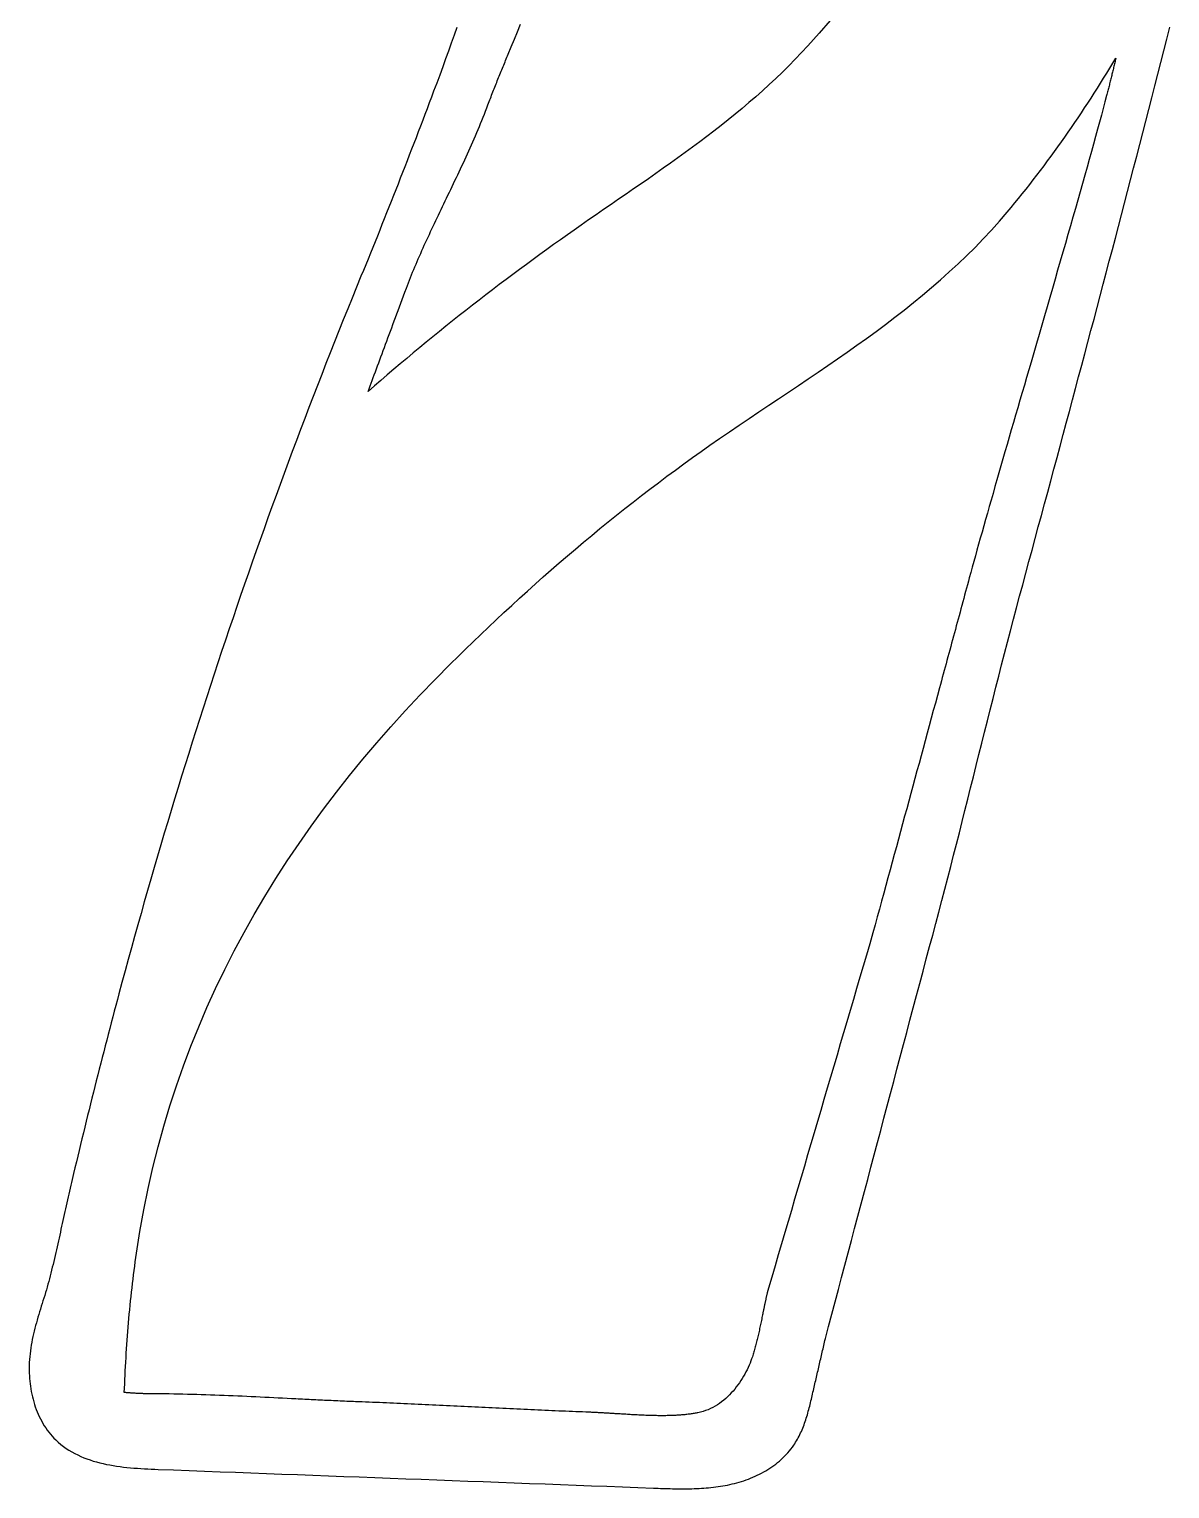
# Model space of a CAD drawing. Header units: millimetres. Extents: x 159 to 285, y -152 to -65.
# Drawn here: x 159.49 to 193.22, y -151.85 to -108.7 of the extents above; entities that cross this region are included whole.
import ezdxf

# ---------------------------------------------------------------- set-up
doc = ezdxf.new("R2010")
doc.units = ezdxf.units.MM

msp = doc.modelspace()

# ---------------------------------------------------------------- linework, layer by layer
for points in [[(172.136054, -108.649262), (172.057314, -108.881164), (171.976288, -109.113828), (171.893484, -109.347508), (171.808902, -109.582204), (171.722542, -109.818424), (171.634658, -110.056168), (171.545504, -110.29569), (171.45508, -110.537244), (171.390564, -110.709202), (171.325794, -110.880906), (171.26077, -111.05261), (171.195746, -111.224314), (171.130468, -111.396018), (171.064936, -111.567468), (170.999404, -111.738918), (170.933618, -111.910368), (170.867578, -112.081818), (170.801538, -112.253268), (170.735244, -112.424464), (170.668696, -112.59566), (170.602148, -112.766856), (170.535346, -112.938052), (170.468544, -113.108994), (170.401488, -113.279936), (170.334178, -113.450878), (170.266868, -113.62182), (170.199304, -113.792508), (170.131486, -113.963196), (170.063668, -114.133884), (169.995596, -114.304572), (169.92727, -114.475006), (169.858944, -114.64544), (169.790364, -114.815874), (169.721784, -114.986308), (169.65295, -115.156488), (169.583862, -115.326668), (169.514774, -115.496848), (169.445432, -115.666774), (169.375836, -115.8367), (169.30624, -116.006626), (169.174414, -116.328444), (169.04335, -116.650516), (168.912794, -116.972842), (168.783, -117.295422), (168.653714, -117.618256), (168.52519, -117.941344), (168.397174, -118.264686), (168.26992, -118.588282), (168.143174, -118.912132), (168.01719, -119.236236), (167.891714, -119.560594), (167.767, -119.885206), (167.643048, -120.210072), (167.519604, -120.535192), (167.396922, -120.860566), (167.274748, -121.186194), (167.153336, -121.512076), (167.032432, -121.838212), (166.91229, -122.164602), (166.79291, -122.491246), (166.674038, -122.818144), (166.555928, -123.145296), (166.438326, -123.472448), (166.321486, -123.799854), (166.205154, -124.127514), (166.089584, -124.455428), (165.974776, -124.783596), (165.860476, -125.112018), (165.746938, -125.440694), (165.633908, -125.769624), (165.52164, -126.098808), (165.410134, -126.428246), (165.297612, -126.762256), (165.185852, -127.09652), (165.074854, -127.431038), (164.964364, -127.76581), (164.854636, -128.100582), (164.74567, -128.435608), (164.637212, -128.770888), (164.529516, -129.106422), (164.422582, -129.44221), (164.316156, -129.778252), (164.210492, -130.114548), (164.10559, -130.450844), (164.001196, -130.787394), (163.897564, -131.124198), (163.794694, -131.461256), (163.692332, -131.798568), (163.590732, -132.13588), (163.489894, -132.473446), (163.389564, -132.811266), (163.289996, -133.14934), (163.19119, -133.487668), (163.092892, -133.825996), (162.995356, -134.164578), (162.898328, -134.503414), (162.802062, -134.842504), (162.706558, -135.181594), (162.611562, -135.520938), (162.517328, -135.860536), (162.423856, -136.200388), (162.330892, -136.54024), (162.23869, -136.880346), (162.14725, -137.220706), (162.10153, -137.391394), (162.056064, -137.562082), (162.010598, -137.733024), (161.965386, -137.903966), (161.920428, -138.074908), (161.87547, -138.24585), (161.830766, -138.416792), (161.786316, -138.587988), (161.741866, -138.759184), (161.69767, -138.93038), (161.653728, -139.101576), (161.609786, -139.272772), (161.566098, -139.443968), (161.522664, -139.615164), (161.47923, -139.786614), (161.43605, -139.958064), (161.393124, -140.129514), (161.350198, -140.300964), (161.307526, -140.472414), (161.265108, -140.644118), (161.22269, -140.815822), (161.180526, -140.987526), (161.138362, -141.15923), (161.096452, -141.330934), (161.054796, -141.502638), (161.01314, -141.674342), (160.971738, -141.8463), (160.93059, -142.018258), (160.889442, -142.190216), (160.848548, -142.362174), (160.807908, -142.534132), (160.767268, -142.70609), (160.746948, -142.79245), (160.726882, -142.87881), (160.706816, -142.965424), (160.687004, -143.052038), (160.667192, -143.138652), (160.647634, -143.225266), (160.628076, -143.31188), (160.608518, -143.398494), (160.589214, -143.485108), (160.56991, -143.571722), (160.550606, -143.658336), (160.531302, -143.74495), (160.511998, -143.831564), (160.492694, -143.918178), (160.47339, -144.004792), (160.454086, -144.091406), (160.434782, -144.17802), (160.415478, -144.264634), (160.396174, -144.351248), (160.37687, -144.437862), (160.357566, -144.524476), (160.338008, -144.61109), (160.31845, -144.697704), (160.298892, -144.784318), (160.27908, -144.870932), (160.259268, -144.957546), (160.239202, -145.04416), (160.219136, -145.13052), (160.198816, -145.21688), (160.178242, -145.30324), (160.157668, -145.3896), (160.13684, -145.47596), (160.116266, -145.559018), (160.094676, -145.641822), (160.072324, -145.724372), (160.04921, -145.806414), (160.025588, -145.888202), (160.001458, -145.969736), (159.977074, -146.05127), (159.952182, -146.13255), (159.927036, -146.21383), (159.90189, -146.294856), (159.876744, -146.375882), (159.851598, -146.456908), (159.826452, -146.537934), (159.80156, -146.61896), (159.777176, -146.699986), (159.753046, -146.781012), (159.729424, -146.862292), (159.70631, -146.943572), (159.683958, -147.025106), (159.662368, -147.106894), (159.641794, -147.188936), (159.621982, -147.271232), (159.60344, -147.353782), (159.585914, -147.43684), (159.569658, -147.520152), (159.554672, -147.603972), (159.54121, -147.6883), (159.529272, -147.772882), (159.518858, -147.858226), (159.510222, -147.944078), (159.503364, -148.030438), (159.498284, -148.117306), (159.49549, -148.195284), (159.49422, -148.273516), (159.494474, -148.352002), (159.496252, -148.430488), (159.499808, -148.508974), (159.504888, -148.58746), (159.511746, -148.665946), (159.520128, -148.744178), (159.530288, -148.822156), (159.542226, -148.89988), (159.555942, -148.97735), (159.571436, -149.054312), (159.588708, -149.130766), (159.607758, -149.206712), (159.628586, -149.28215), (159.651192, -149.356826), (159.67583, -149.43074), (159.702246, -149.503892), (159.730694, -149.576028), (159.76092, -149.647402), (159.793178, -149.71776), (159.827468, -149.787102), (159.863536, -149.855174), (159.901636, -149.92223), (159.941768, -149.988016), (159.983932, -150.052278), (160.028128, -150.11527), (160.07461, -150.176738), (160.123124, -150.236682), (160.17367, -150.295102), (160.226502, -150.351998), (160.281366, -150.407116), (160.355026, -150.475188), (160.430972, -150.53945), (160.50895, -150.600156), (160.589214, -150.657306), (160.671256, -150.7109), (160.75533, -150.761192), (160.841182, -150.808436), (160.928812, -150.852632), (161.017966, -150.89378), (161.108644, -150.932134), (161.200846, -150.967694), (161.294572, -151.00046), (161.389314, -151.030686), (161.485326, -151.058626), (161.582354, -151.08428), (161.680398, -151.107648), (161.779458, -151.128984), (161.87928, -151.148288), (161.97961, -151.165814), (162.080702, -151.181562), (162.182302, -151.195786), (162.284156, -151.208486), (162.386518, -151.219662), (162.489134, -151.229568), (162.59175, -151.238458), (162.694366, -151.246332), (162.796982, -151.25319), (162.899598, -151.259286), (163.00196, -151.26462), (163.103814, -151.269446), (163.205414, -151.273764), (163.306506, -151.277828), (163.764214, -151.2951), (164.221922, -151.312372), (164.67963, -151.329644), (165.137338, -151.346916), (165.595046, -151.364188), (166.052754, -151.38146), (166.510462, -151.398732), (166.96817, -151.416004), (167.425878, -151.433276), (167.883586, -151.450548), (168.341294, -151.46782), (168.799002, -151.485092), (169.25671, -151.502364), (169.714418, -151.519636), (170.172126, -151.536908), (170.629834, -151.55418), (171.087542, -151.571452), (171.54525, -151.588724), (172.002958, -151.605996), (172.460666, -151.623268), (172.918374, -151.64054), (173.376082, -151.657812), (173.83379, -151.675084), (174.291498, -151.692356), (174.749206, -151.709628), (175.206914, -151.7269), (175.664622, -151.744172), (176.12233, -151.761444), (176.580038, -151.778716), (177.037746, -151.795988), (177.495454, -151.81326), (177.953162, -151.830532), (178.024028, -151.833072), (178.094894, -151.835612), (178.166014, -151.838152), (178.237134, -151.840692), (178.308254, -151.842978), (178.379374, -151.84501), (178.450494, -151.847042), (178.521614, -151.84882), (178.592734, -151.85009), (178.663854, -151.851106), (178.734974, -151.851868), (178.806094, -151.852122), (178.877214, -151.852122), (178.948334, -151.851614), (179.019454, -151.850598), (179.09032, -151.849074), (179.161186, -151.847042), (179.232052, -151.844248), (179.302918, -151.840946), (179.373784, -151.836882), (179.444396, -151.83231), (179.515008, -151.826976), (179.58562, -151.82088), (179.655978, -151.814022), (179.726336, -151.806148), (179.79644, -151.797512), (179.866544, -151.78786), (179.936394, -151.777446), (180.006244, -151.766016), (180.07584, -151.75357), (180.145436, -151.740108), (180.214778, -151.72563), (180.28412, -151.709882), (180.353208, -151.692864), (180.422042, -151.674576), (180.490622, -151.655018), (180.558948, -151.63419), (180.62702, -151.612092), (180.694584, -151.588724), (180.76164, -151.564086), (180.828188, -151.538178), (180.894228, -151.510746), (180.95976, -151.482044), (181.02453, -151.452072), (181.088538, -151.42083), (181.151784, -151.388318), (181.214268, -151.354282), (181.27599, -151.318976), (181.336696, -151.2824), (181.396386, -151.2443), (181.45506, -151.20493), (181.512718, -151.164036), (181.569106, -151.121872), (181.624478, -151.078184), (181.67858, -151.033226), (181.731412, -150.986744), (181.782974, -150.938992), (181.833012, -150.889716), (181.88178, -150.838916), (181.929024, -150.786846), (181.974744, -150.733252), (182.01894, -150.678134), (182.061358, -150.621746), (182.102252, -150.563834), (182.131208, -150.520146), (182.159148, -150.47595), (182.186072, -150.431246), (182.21198, -150.386034), (182.236872, -150.340314), (182.261002, -150.294086), (182.284116, -150.247604), (182.306468, -150.200614), (182.328058, -150.153116), (182.348632, -150.105364), (182.368698, -150.057104), (182.388002, -150.00859), (182.406544, -149.959822), (182.424324, -149.9108), (182.441596, -149.861524), (182.45836, -149.811994), (182.474362, -149.76221), (182.489856, -149.712172), (182.505096, -149.66188), (182.519828, -149.611334), (182.534052, -149.560788), (182.547768, -149.509988), (182.56123, -149.458934), (182.574438, -149.40788), (182.587392, -149.356826), (182.599838, -149.305772), (182.612284, -149.254464), (182.624476, -149.203156), (182.636414, -149.151848), (182.648352, -149.10054), (182.660036, -149.049486), (182.67172, -148.998432), (182.68315, -148.948902), (182.69458, -148.899372), (182.70601, -148.849842), (182.71744, -148.800312), (182.72887, -148.750782), (182.7403, -148.701252), (182.75173, -148.651722), (182.76316, -148.602192), (182.77459, -148.552662), (182.78602, -148.503132), (182.79745, -148.453602), (182.80888, -148.404072), (182.82031, -148.354542), (182.83174, -148.305012), (182.84317, -148.255482), (182.8546, -148.205952), (182.86603, -148.156422), (182.87746, -148.106892), (182.88889, -148.057362), (182.90032, -148.007832), (182.91175, -147.958302), (182.92318, -147.908772), (182.93461, -147.859242), (182.94604, -147.809712), (182.95747, -147.760182), (182.9689, -147.710652), (182.98033, -147.661122), (182.99176, -147.611592), (183.00319, -147.562062), (183.01462, -147.512532), (183.02605, -147.463002), (183.03748, -147.413472), (183.133746, -147.051268), (183.230012, -146.689064), (183.326278, -146.32686), (183.422544, -145.964656), (183.51881, -145.602452), (183.615076, -145.240248), (183.711342, -144.878044), (183.807608, -144.51584), (183.903874, -144.153636), (184.00014, -143.791432), (184.096406, -143.429228), (184.192672, -143.067024), (184.288938, -142.70482), (184.385204, -142.342616), (184.48147, -141.980412), (184.577736, -141.618208), (184.674002, -141.256004), (184.770268, -140.8938), (184.866534, -140.531596), (184.9628, -140.169392), (185.059066, -139.807188), (185.155332, -139.444984), (185.251598, -139.08278), (185.347864, -138.720576), (185.44413, -138.358372), (185.540396, -137.996168), (185.636662, -137.633964), (185.732928, -137.27176), (185.829194, -136.909556), (185.92546, -136.547352), (186.021726, -136.185148), (186.117992, -135.822944), (186.210956, -135.48106), (186.30265, -135.1407), (186.393074, -134.80161), (186.482482, -134.46379), (186.570874, -134.12724), (186.65825, -133.791706), (186.74461, -133.457188), (186.830208, -133.123432), (186.915298, -132.790438), (186.999626, -132.458206), (187.083446, -132.126482), (187.167012, -131.795266), (187.25007, -131.464558), (187.332874, -131.134104), (187.415424, -130.803904), (187.497974, -130.473704), (187.580524, -130.143504), (187.663074, -129.813304), (187.745878, -129.48285), (187.828936, -129.152142), (187.912248, -128.820926), (187.996068, -128.489202), (188.080142, -128.15697), (188.164978, -127.823976), (188.250322, -127.49022), (188.336428, -127.155448), (188.423296, -126.819914), (188.51118, -126.48311), (188.60008, -126.14529), (188.689996, -125.8062), (188.781182, -125.465586), (188.873384, -125.123702), (188.96584, -124.782326), (189.058296, -124.44095), (189.150752, -124.099574), (189.243208, -123.758198), (189.33541, -123.416822), (189.427612, -123.075446), (189.519814, -122.73407), (189.611762, -122.392694), (189.70371, -122.051318), (189.795658, -121.709942), (189.887606, -121.368566), (189.9793, -121.02719), (190.070994, -120.685814), (190.162434, -120.344184), (190.253874, -120.002554), (190.345314, -119.660924), (190.4365, -119.319294), (190.527686, -118.977664), (190.618872, -118.636034), (190.709804, -118.294404), (190.800736, -117.952774), (190.891414, -117.611144), (190.982092, -117.269514), (191.07277, -116.92763), (191.163194, -116.585746), (191.253618, -116.243862), (191.343788, -115.901978), (191.433958, -115.560094), (191.523874, -115.21821), (191.61379, -114.876326), (191.703452, -114.534442), (191.793114, -114.192304), (191.883538, -113.846102), (191.973962, -113.499646), (192.064132, -113.15319), (192.154302, -112.806734), (192.244218, -112.460278), (192.334134, -112.113822), (192.423796, -111.767366), (192.513204, -111.42091), (192.602612, -111.0742), (192.691766, -110.72749), (192.78092, -110.38078), (192.86982, -110.03407), (192.958466, -109.68736), (193.047112, -109.34065), (193.135504, -108.993686), (193.223642, -108.646722)], [(183.177688, -108.442252), (182.851044, -108.819696), (182.521098, -109.189012), (182.335932, -109.39018), (182.148226, -109.587538), (181.958488, -109.781086), (181.766464, -109.971078), (181.572408, -110.157768), (181.37632, -110.341156), (181.178454, -110.521496), (180.978556, -110.699042), (180.77688, -110.873794), (180.573426, -111.046006), (180.368448, -111.215678), (180.161946, -111.383318), (179.95392, -111.548672), (179.74437, -111.711994), (179.53355, -111.873538), (179.32146, -112.033558), (179.1081, -112.192054), (178.893724, -112.34928), (178.678332, -112.505236), (178.461924, -112.660176), (178.2445, -112.814354), (178.026314, -112.96777), (177.807366, -113.120678), (177.587656, -113.273078), (177.367438, -113.425224), (177.146712, -113.57737), (176.925478, -113.729516), (176.703736, -113.881916), (176.48174, -114.03457), (176.25949, -114.187732), (176.036986, -114.341656), (175.814482, -114.496342), (175.611028, -114.638836), (175.407828, -114.782092), (175.204882, -114.925856), (175.002444, -115.070382), (174.80026, -115.21567), (174.598584, -115.36172), (174.397162, -115.508532), (174.196248, -115.655852), (173.995588, -115.803934), (173.795436, -115.952778), (173.595792, -116.102384), (173.396402, -116.252752), (173.19752, -116.403882), (172.999146, -116.555774), (172.80128, -116.708174), (172.603922, -116.861336), (172.406818, -117.01526), (172.210222, -117.169946), (172.014134, -117.325394), (171.818554, -117.481604), (171.623482, -117.638576), (171.429172, -117.796056), (171.23537, -117.954298), (171.042076, -118.113302), (170.84929, -118.273068), (170.657012, -118.433596), (170.465496, -118.594886), (170.274488, -118.756938), (170.083988, -118.919752), (169.89425, -119.083328), (169.70502, -119.247412), (169.516552, -119.412258), (169.54627, -119.331486), (169.576496, -119.249952), (169.606976, -119.167656), (169.63771, -119.084344), (169.668698, -119.00027), (169.700194, -118.915434), (169.731944, -118.829582), (169.763948, -118.742968), (169.79646, -118.655338), (169.829226, -118.566692), (169.862246, -118.477284), (169.895774, -118.38686), (169.929556, -118.29542), (169.963846, -118.202964), (169.99839, -118.109746), (170.033442, -118.015512), (170.068748, -117.920262), (170.104562, -117.823996), (170.14063, -117.726714), (170.177206, -117.628162), (170.214036, -117.528594), (170.251374, -117.42801), (170.28922, -117.32641), (170.32732, -117.22354), (170.365928, -117.119654), (170.405044, -117.014752), (170.444414, -116.90858), (170.484292, -116.801392), (170.524678, -116.692934), (170.565318, -116.583206), (170.606466, -116.472462), (170.648122, -116.360448), (170.67784, -116.2812), (170.708066, -116.202206), (170.7388, -116.122958), (170.770042, -116.04371), (170.801792, -115.964462), (170.83405, -115.885214), (170.866562, -115.805966), (170.899582, -115.726718), (170.93311, -115.647216), (170.967146, -115.567714), (171.001436, -115.488212), (171.036234, -115.408456), (171.071286, -115.3287), (171.106846, -115.248944), (171.14266, -115.168934), (171.178982, -115.088924), (171.215558, -115.00866), (171.252388, -114.928142), (171.289472, -114.847624), (171.327064, -114.766852), (171.36491, -114.685826), (171.40301, -114.6048), (171.441364, -114.52352), (171.479972, -114.441986), (171.518834, -114.360198), (171.55795, -114.278156), (171.59732, -114.19586), (171.63669, -114.11331), (171.676314, -114.030506), (171.716192, -113.947448), (171.756324, -113.864136), (171.796456, -113.78057), (171.837604, -113.694972), (171.878752, -113.60912), (171.920154, -113.523014), (171.961556, -113.436908), (172.002958, -113.350548), (172.04436, -113.263934), (172.085762, -113.177066), (172.127164, -113.090198), (172.168312, -113.003076), (172.20946, -112.9157), (172.250608, -112.82807), (172.291502, -112.740186), (172.332396, -112.652048), (172.373036, -112.56391), (172.413676, -112.475518), (172.454062, -112.386872), (172.494194, -112.297972), (172.534072, -112.208818), (172.573696, -112.11941), (172.613066, -112.029748), (172.652182, -111.940086), (172.691044, -111.85017), (172.729652, -111.76), (172.768006, -111.669576), (172.805852, -111.578898), (172.843444, -111.487966), (172.880528, -111.39678), (172.917358, -111.30534), (172.95368, -111.213646), (172.989494, -111.121698), (173.025054, -111.029496), (173.060106, -110.93704), (173.07814, -110.889288), (173.096174, -110.841536), (173.114208, -110.793784), (173.132496, -110.746286), (173.150784, -110.698788), (173.169072, -110.65129), (173.187614, -110.603792), (173.206156, -110.556294), (173.224698, -110.50905), (173.24324, -110.461806), (173.261782, -110.414562), (173.280578, -110.367318), (173.299374, -110.320328), (173.31817, -110.273338), (173.336966, -110.226348), (173.355762, -110.179612), (173.374558, -110.132876), (173.393354, -110.08614), (173.412404, -110.039404), (173.431454, -109.992922), (173.450504, -109.94644), (173.469554, -109.899958), (173.488604, -109.85373), (173.507654, -109.807502), (173.526704, -109.761274), (173.545754, -109.7153), (173.56455, -109.669326), (173.583346, -109.623352), (173.602142, -109.577632), (173.620938, -109.531912), (173.639734, -109.486192), (173.65853, -109.440726), (173.749716, -109.219492), (173.840648, -108.99775), (173.931326, -108.775246), (174.021242, -108.551472)]]:
    msp.add_lwpolyline(points)
msp.add_lwpolyline([(162.307778, -149.006814), (162.312858, -148.877782), (162.318192, -148.74875), (162.32378, -148.619718), (162.329876, -148.490686), (162.336226, -148.361654), (162.343084, -148.232622), (162.350196, -148.10359), (162.357816, -147.974558), (162.36569, -147.845526), (162.374072, -147.716494), (162.382708, -147.587462), (162.391852, -147.45843), (162.401504, -147.329398), (162.41141, -147.200366), (162.421824, -147.071588), (162.432746, -146.94281), (162.443922, -146.814032), (162.455606, -146.685254), (162.467798, -146.556476), (162.480244, -146.427698), (162.493198, -146.29892), (162.50666, -146.170142), (162.52063, -146.041364), (162.535108, -145.91284), (162.54984, -145.784316), (162.56508, -145.655792), (162.580828, -145.527268), (162.597084, -145.398744), (162.613848, -145.27022), (162.63112, -145.141696), (162.6489, -145.013172), (162.667188, -144.884902), (162.76701, -144.242536), (162.880802, -143.607282), (163.00831, -142.978886), (163.149534, -142.357348), (163.30422, -141.742668), (163.472368, -141.134592), (163.65347, -140.53312), (163.847526, -139.938252), (164.054536, -139.349988), (164.274246, -138.768074), (164.506402, -138.19251), (164.75075, -137.623296), (165.00729, -137.060432), (165.275768, -136.503664), (165.55593, -135.952992), (165.847776, -135.408416), (166.151052, -134.869936), (166.465504, -134.337298), (166.790878, -133.810502), (167.127174, -133.289548), (167.474392, -132.774182), (167.832024, -132.264658), (168.20007, -131.760722), (168.578276, -131.262374), (168.966642, -130.76936), (169.364914, -130.28168), (169.772838, -129.799334), (170.190414, -129.322322), (170.617134, -128.850644), (171.053252, -128.384046), (171.49826, -127.922528), (171.952158, -127.465836), (172.174662, -127.24638), (172.398182, -127.027686), (172.622972, -126.810008), (172.849032, -126.593092), (173.076108, -126.377192), (173.304454, -126.162308), (173.533816, -125.948186), (173.764448, -125.73508), (173.996096, -125.52299), (174.22876, -125.31217), (174.462694, -125.102366), (174.697644, -124.893578), (174.933864, -124.68606), (175.1711, -124.479812), (175.409352, -124.274834), (175.64862, -124.070872), (175.889158, -123.868434), (176.130712, -123.667266), (176.373282, -123.467368), (176.616868, -123.26874), (176.86147, -123.071636), (177.107342, -122.876056), (177.35423, -122.681746), (177.602134, -122.48896), (177.851054, -122.297698), (178.10099, -122.10796), (178.351942, -121.919746), (178.60391, -121.73331), (178.856894, -121.548398), (179.110894, -121.365264), (179.365656, -121.183908), (179.621434, -121.004076), (179.910232, -120.803924), (180.200046, -120.605296), (180.490622, -120.407938), (180.781706, -120.211596), (181.073298, -120.016016), (181.365144, -119.820944), (181.65699, -119.626126), (181.948836, -119.431308), (182.240174, -119.236236), (182.531004, -119.040656), (182.821326, -118.844314), (183.110632, -118.646956), (183.398922, -118.448582), (183.685942, -118.248684), (183.971438, -118.047008), (184.255156, -117.8433), (184.537096, -117.637306), (184.817004, -117.428772), (185.094626, -117.217698), (185.369962, -117.003576), (185.642758, -116.786152), (185.91276, -116.565172), (186.179714, -116.340636), (186.443366, -116.112036), (186.703716, -115.879118), (186.96051, -115.641628), (187.213748, -115.399566), (187.462922, -115.152424), (187.708032, -114.899948), (187.948824, -114.642138), (188.185044, -114.378486), (188.416692, -114.108738), (188.529468, -113.973864), (188.641228, -113.838482), (188.752226, -113.702592), (188.862208, -113.566194), (188.971428, -113.429288), (189.079632, -113.291874), (189.187074, -113.153952), (189.293754, -113.015522), (189.399672, -112.876584), (189.504574, -112.737138), (189.608714, -112.597184), (189.712092, -112.456976), (189.814708, -112.31626), (189.916562, -112.175036), (190.017654, -112.033304), (190.117984, -111.891064), (190.217552, -111.74857), (190.316358, -111.605568), (190.414402, -111.462058), (190.511684, -111.318294), (190.608204, -111.174022), (190.704216, -111.029242), (190.799466, -110.884208), (190.893954, -110.738666), (190.987934, -110.592616), (191.081152, -110.446312), (191.173608, -110.2995), (191.265556, -110.152434), (191.356742, -110.00486), (191.44742, -109.857032), (191.53759, -109.708696), (191.626998, -109.560106), (191.619124, -109.593888), (191.61125, -109.62767), (191.603376, -109.661452), (191.595248, -109.695234), (191.58712, -109.729016), (191.578992, -109.763052), (191.570864, -109.797088), (191.562736, -109.831124), (191.554608, -109.86516), (191.54648, -109.899196), (191.538098, -109.933232), (191.529716, -109.967522), (191.521334, -110.001812), (191.512952, -110.036102), (191.50457, -110.070392), (191.496188, -110.104682), (191.487552, -110.139226), (191.478916, -110.17377), (191.47028, -110.208314), (191.461644, -110.242858), (191.453008, -110.277656), (191.444372, -110.312454), (191.435482, -110.347252), (191.426592, -110.38205), (191.417702, -110.416848), (191.408812, -110.4519), (191.399922, -110.486952), (191.390778, -110.522004), (191.381634, -110.557056), (191.37249, -110.592362), (191.363346, -110.627668), (191.354202, -110.662974), (191.304672, -110.851442), (191.25311, -111.045752), (191.199516, -111.24565), (191.144144, -111.450882), (191.086994, -111.661194), (191.028066, -111.876586), (190.96736, -112.09655), (190.90513, -112.321086), (190.841376, -112.54994), (190.776098, -112.783112), (190.70955, -113.020094), (190.641732, -113.260886), (190.572644, -113.505234), (190.502286, -113.752884), (190.430912, -114.003582), (190.358522, -114.257074), (190.285116, -114.51336), (190.210948, -114.772186), (190.136018, -115.033298), (190.060326, -115.296442), (189.983872, -115.561364), (189.90691, -115.828064), (189.82944, -116.096288), (189.751462, -116.365782), (189.672976, -116.636292), (189.594236, -116.907564), (189.515242, -117.179598), (189.435994, -117.45214), (189.356746, -117.724682), (189.277498, -117.997478), (189.19825, -118.27002), (189.119002, -118.542308), (189.052962, -118.769638), (188.987176, -118.995952), (188.921644, -119.22125), (188.856366, -119.445532), (188.791342, -119.668798), (188.726826, -119.890794), (188.662818, -120.11152), (188.599064, -120.330722), (188.535818, -120.5484), (188.47308, -120.764554), (188.411104, -120.97893), (188.349636, -121.191528), (188.288676, -121.402094), (188.228478, -121.610628), (188.169042, -121.81713), (188.110368, -122.0216), (188.052456, -122.223784), (187.995306, -122.423682), (187.938918, -122.62104), (187.883292, -122.815858), (187.828682, -123.008136), (187.774834, -123.19762), (187.722002, -123.38431), (187.670186, -123.567952), (187.619386, -123.7488), (187.569602, -123.926346), (187.520834, -124.100844), (187.473336, -124.27204), (187.426854, -124.439934), (187.381642, -124.604272), (187.3377, -124.765054), (187.295028, -124.92228), (187.267342, -125.02388), (187.23991, -125.12548), (187.212224, -125.22708), (187.184792, -125.32868), (187.157106, -125.43028), (187.129674, -125.53188), (187.101988, -125.63348), (187.074556, -125.73508), (187.04687, -125.83668), (187.019438, -125.93828), (186.991752, -126.03988), (186.964066, -126.14148), (186.936634, -126.24308), (186.908948, -126.34468), (186.881516, -126.44628), (186.85383, -126.54788), (186.826398, -126.64948), (186.798712, -126.75108), (186.77128, -126.85268), (186.743594, -126.95428), (186.716162, -127.05588), (186.688476, -127.15748), (186.66079, -127.25908), (186.633358, -127.36068), (186.605672, -127.46228), (186.57824, -127.56388), (186.550554, -127.66548), (186.523122, -127.76708), (186.495436, -127.86868), (186.468004, -127.97028), (186.440318, -128.07188), (186.412632, -128.17348), (186.351672, -128.39827), (186.290966, -128.622552), (186.23026, -128.846326), (186.169808, -129.069846), (186.109356, -129.293112), (186.048904, -129.516124), (185.988452, -129.739136), (185.928, -129.961894), (185.867548, -130.184652), (185.807096, -130.40741), (185.746644, -130.630168), (185.686192, -130.85318), (185.62574, -131.076192), (185.565288, -131.299458), (185.504582, -131.522978), (185.443876, -131.746752), (185.382916, -131.971034), (185.321956, -132.195824), (185.260742, -132.421122), (185.199528, -132.646928), (185.13806, -132.873242), (185.076338, -133.100318), (185.014362, -133.327902), (184.952132, -133.556248), (184.889648, -133.78561), (184.82691, -134.015734), (184.763918, -134.246874), (184.700672, -134.478776), (184.637172, -134.711948), (184.573418, -134.946136), (184.509156, -135.18134), (184.44464, -135.417814), (184.34812, -135.745982), (184.2516, -136.07415), (184.15508, -136.402318), (184.05856, -136.730486), (183.96204, -137.058654), (183.86552, -137.386822), (183.769, -137.71499), (183.67248, -138.043158), (183.57596, -138.371326), (183.47944, -138.699494), (183.38292, -139.027662), (183.2864, -139.35583), (183.18988, -139.683998), (183.09336, -140.012166), (182.99684, -140.340334), (182.90032, -140.668502), (182.8038, -140.99667), (182.70728, -141.324838), (182.61076, -141.653006), (182.51424, -141.981174), (182.41772, -142.309342), (182.3212, -142.63751), (182.22468, -142.965678), (182.12816, -143.293846), (182.03164, -143.622014), (181.93512, -143.950182), (181.8386, -144.27835), (181.74208, -144.606518), (181.64556, -144.934686), (181.54904, -145.262854), (181.45252, -145.591022), (181.356, -145.91919), (181.355492, -145.920968), (181.354984, -145.922746), (181.354476, -145.924524), (181.353968, -145.926302), (181.35346, -145.92808), (181.352952, -145.929858), (181.352444, -145.931636), (181.351936, -145.933414), (181.351428, -145.935192), (181.35092, -145.93697), (181.350412, -145.938748), (181.349904, -145.940526), (181.349396, -145.942304), (181.348888, -145.944082), (181.34838, -145.94586), (181.347872, -145.947638), (181.347364, -145.949416), (181.346856, -145.951194), (181.346348, -145.952972), (181.34584, -145.95475), (181.345332, -145.956528), (181.344824, -145.958306), (181.344316, -145.960084), (181.343808, -145.961862), (181.3433, -145.96364), (181.342792, -145.965418), (181.342284, -145.967196), (181.341776, -145.968974), (181.341268, -145.970752), (181.34076, -145.97253), (181.340252, -145.974308), (181.339744, -145.976086), (181.339236, -145.977864), (181.338728, -145.979642), (181.33822, -145.98142), (181.337712, -145.983198), (181.337204, -145.984976), (181.336696, -145.986754), (181.336188, -145.988532), (181.33568, -145.99031), (181.335172, -145.992088), (181.334664, -145.993866), (181.334156, -145.995644), (181.333648, -145.997422), (181.33314, -145.9992), (181.332632, -146.000978), (181.332124, -146.002756), (181.331616, -146.004534), (181.331108, -146.006312), (181.3306, -146.00809), (181.330092, -146.009868), (181.329584, -146.011646), (181.329076, -146.013424), (181.328568, -146.015202), (181.32806, -146.01698), (181.327552, -146.018758), (181.327044, -146.020536), (181.326536, -146.022314), (181.326028, -146.024092), (181.32552, -146.02587), (181.325012, -146.027648), (181.324504, -146.029426), (181.323996, -146.031204), (181.323488, -146.032982), (181.318662, -146.05381), (181.313836, -146.074638), (181.309264, -146.095466), (181.304692, -146.116294), (181.30012, -146.137122), (181.295548, -146.15795), (181.290976, -146.178778), (181.286404, -146.199606), (181.281832, -146.220434), (181.27726, -146.241262), (181.272688, -146.26209), (181.268116, -146.282918), (181.263544, -146.304), (181.258972, -146.325082), (181.2544, -146.346164), (181.249828, -146.367246), (181.24551, -146.388328), (181.241192, -146.40941), (181.236874, -146.430492), (181.232556, -146.451574), (181.228238, -146.472656), (181.22392, -146.493738), (181.219602, -146.51482), (181.215284, -146.535902), (181.210966, -146.556984), (181.206648, -146.578066), (181.20233, -146.599148), (181.198012, -146.62023), (181.193694, -146.641312), (181.189376, -146.662394), (181.185058, -146.683476), (181.18074, -146.704558), (181.172104, -146.746722), (181.163468, -146.788632), (181.154832, -146.830288), (181.146196, -146.871944), (181.13756, -146.913346), (181.128924, -146.954494), (181.120288, -146.995642), (181.111652, -147.036536), (181.103016, -147.077176), (181.09438, -147.117562), (181.085744, -147.157948), (181.076854, -147.19808), (181.067964, -147.237958), (181.059074, -147.277582), (181.050184, -147.316952), (181.04104, -147.356068), (181.031896, -147.39493), (181.022752, -147.433538), (181.013354, -147.471892), (181.003956, -147.509992), (180.994304, -147.547838), (180.984652, -147.58543), (180.974746, -147.622768), (180.96484, -147.659852), (180.95468, -147.696682), (180.94452, -147.733258), (180.934106, -147.76958), (180.923438, -147.805394), (180.91277, -147.840954), (180.901848, -147.87626), (180.890672, -147.911312), (180.879496, -147.94611), (180.85816, -148.008594), (180.834792, -148.07184), (180.809392, -148.135848), (180.782214, -148.200364), (180.753004, -148.265388), (180.721762, -148.330666), (180.688742, -148.395944), (180.65369, -148.461222), (180.61686, -148.526246), (180.578252, -148.590762), (180.537612, -148.65477), (180.495194, -148.718016), (180.450998, -148.7805), (180.40477, -148.841968), (180.356764, -148.90242), (180.30698, -148.961348), (180.255418, -149.019006), (180.202078, -149.074886), (180.14696, -149.128988), (180.090064, -149.181312), (180.03139, -149.231604), (179.970938, -149.27961), (179.908708, -149.32533), (179.8447, -149.36851), (179.778914, -149.408896), (179.71135, -149.446488), (179.642008, -149.481032), (179.570888, -149.512528), (179.498244, -149.540722), (179.423822, -149.565614), (179.347622, -149.586696), (179.269898, -149.604222), (179.242212, -149.609556), (179.214018, -149.614636), (179.18557, -149.619716), (179.156868, -149.624542), (179.127658, -149.629114), (179.098194, -149.633686), (179.068476, -149.638004), (179.038504, -149.642068), (179.008024, -149.646132), (178.97729, -149.649942), (178.946302, -149.653498), (178.914806, -149.657054), (178.883056, -149.660356), (178.850798, -149.663404), (178.818286, -149.666452), (178.78552, -149.669246), (178.752246, -149.671786), (178.718718, -149.674326), (178.684682, -149.676612), (178.650392, -149.678644), (178.615594, -149.680676), (178.580542, -149.682454), (178.544982, -149.683978), (178.509168, -149.685502), (178.472846, -149.686772), (178.436016, -149.687788), (178.398932, -149.688804), (178.36134, -149.689566), (178.323494, -149.690074), (178.28514, -149.690582), (178.246278, -149.690836), (178.207162, -149.690836), (178.167538, -149.690836), (178.127914, -149.690582), (178.088036, -149.690074), (178.048158, -149.689566), (178.008026, -149.688804), (177.967894, -149.688042), (177.927508, -149.687026), (177.887122, -149.68601), (177.846736, -149.68474), (177.806096, -149.68347), (177.765456, -149.681946), (177.724562, -149.680422), (177.683668, -149.678898), (177.64252, -149.67712), (177.601372, -149.675342), (177.55997, -149.67331), (177.518568, -149.671278), (177.476912, -149.669246), (177.435256, -149.667214), (177.393346, -149.664928), (177.351436, -149.662642), (177.309272, -149.660356), (177.267108, -149.65807), (177.22469, -149.65553), (177.182272, -149.65299), (177.1396, -149.65045), (177.096674, -149.64791), (177.053748, -149.64537), (177.010568, -149.64283), (176.967388, -149.64029), (176.923954, -149.637496), (176.880266, -149.634702), (176.851056, -149.632924), (176.821846, -149.631146), (176.792636, -149.629368), (176.76368, -149.62759), (176.734724, -149.625812), (176.705768, -149.624034), (176.676812, -149.622256), (176.647856, -149.620478), (176.6189, -149.6187), (176.589944, -149.616922), (176.560988, -149.615144), (176.532032, -149.613366), (176.503076, -149.611588), (176.47412, -149.60981), (176.445164, -149.608286), (176.416208, -149.606762), (176.387506, -149.605238), (176.358804, -149.603714), (176.330102, -149.60219), (176.3014, -149.600666), (176.272698, -149.599142), (176.243996, -149.597618), (176.215294, -149.596094), (176.186592, -149.594824), (176.15789, -149.593554), (176.129188, -149.592284), (176.100486, -149.591014), (176.072038, -149.589744), (176.04359, -149.588474), (176.015142, -149.587204), (175.986694, -149.585934), (175.958246, -149.584918), (175.858932, -149.581108), (175.75911, -149.577298), (175.659034, -149.573234), (175.55845, -149.56917), (175.457612, -149.565106), (175.35652, -149.561042), (175.25492, -149.556724), (175.153066, -149.552406), (175.050958, -149.548088), (174.948596, -149.543516), (174.84598, -149.538944), (174.74311, -149.534372), (174.639986, -149.5298), (174.536862, -149.525228), (174.433484, -149.520402), (174.330106, -149.515576), (174.226474, -149.51075), (174.122842, -149.505924), (174.01921, -149.501098), (173.915324, -149.496272), (173.811438, -149.491446), (173.707552, -149.486366), (173.603666, -149.481286), (173.49978, -149.476206), (173.396148, -149.471126), (173.292516, -149.466046), (173.188884, -149.460966), (173.085506, -149.455886), (172.982128, -149.450806), (172.879004, -149.445726), (172.776134, -149.440646), (172.673264, -149.435566), (172.569378, -149.430486), (172.465238, -149.425406), (172.360844, -149.420326), (172.25645, -149.415246), (172.151802, -149.410166), (172.047154, -149.405086), (171.942252, -149.400006), (171.83735, -149.394926), (171.732448, -149.389846), (171.627292, -149.384766), (171.522136, -149.379686), (171.41698, -149.374606), (171.311824, -149.369526), (171.206668, -149.3647), (171.101512, -149.359874), (170.99661, -149.355048), (170.891708, -149.350222), (170.786806, -149.345396), (170.682158, -149.34057), (170.57751, -149.335998), (170.473116, -149.331426), (170.368976, -149.326854), (170.26509, -149.322282), (170.161204, -149.31771), (170.057572, -149.313392), (169.954194, -149.309074), (169.85107, -149.304756), (169.7482, -149.300692), (169.645838, -149.296628), (169.54373, -149.292564), (169.441876, -149.2885), (169.34053, -149.28469), (169.27576, -149.28215), (169.21099, -149.27961), (169.145966, -149.27707), (169.080942, -149.27453), (169.015664, -149.27199), (168.950386, -149.269196), (168.885108, -149.266402), (168.81983, -149.263608), (168.754298, -149.260814), (168.688766, -149.25802), (168.623234, -149.255226), (168.557702, -149.252178), (168.49217, -149.24913), (168.426638, -149.246082), (168.361106, -149.243034), (168.295574, -149.239986), (168.230042, -149.236938), (168.16451, -149.23389), (168.098978, -149.230842), (168.033446, -149.227794), (167.967914, -149.224492), (167.902636, -149.22119), (167.837358, -149.217888), (167.77208, -149.214586), (167.706802, -149.211284), (167.641778, -149.207982), (167.576754, -149.20468), (167.51173, -149.201378), (167.44696, -149.198076), (167.38219, -149.194774), (167.317674, -149.191472), (167.253158, -149.18817), (167.121586, -149.181566), (166.98976, -149.174962), (166.85768, -149.168358), (166.725346, -149.161754), (166.592758, -149.15515), (166.459916, -149.1488), (166.327074, -149.14245), (166.193978, -149.1361), (166.060628, -149.130004), (165.927024, -149.123908), (165.793166, -149.117812), (165.659308, -149.11197), (165.525196, -149.106382), (165.391084, -149.100794), (165.256718, -149.09546), (165.122098, -149.09038), (164.987478, -149.0853), (164.852604, -149.080474), (164.71773, -149.075902), (164.582856, -149.071584), (164.447728, -149.06752), (164.3126, -149.06371), (164.177472, -149.060154), (164.04209, -149.056852), (163.906708, -149.054058), (163.771326, -149.051518), (163.635944, -149.049232), (163.500562, -149.047454), (163.36518, -149.04593), (163.229798, -149.044914), (163.094416, -149.044152), (162.959034, -149.043898), (162.941762, -149.043136), (162.924236, -149.042374), (162.906456, -149.041612), (162.888422, -149.04085), (162.870134, -149.040088), (162.851592, -149.039326), (162.832796, -149.038564), (162.813746, -149.037802), (162.794442, -149.03704), (162.774884, -149.036024), (162.755072, -149.035008), (162.735006, -149.033992), (162.71494, -149.032976), (162.69462, -149.03196), (162.674046, -149.030944), (162.653472, -149.029928), (162.632644, -149.028658), (162.611562, -149.027388), (162.59048, -149.026118), (162.569144, -149.024848), (162.547808, -149.023578), (162.526218, -149.022308), (162.504628, -149.020784), (162.483038, -149.01926), (162.461194, -149.017736), (162.43935, -149.016212), (162.417506, -149.014688), (162.395408, -149.01291), (162.37331, -149.011132), (162.351212, -149.009354), (162.329114, -149.007576)], close=True)

doc.saveas('drawing.dxf')
